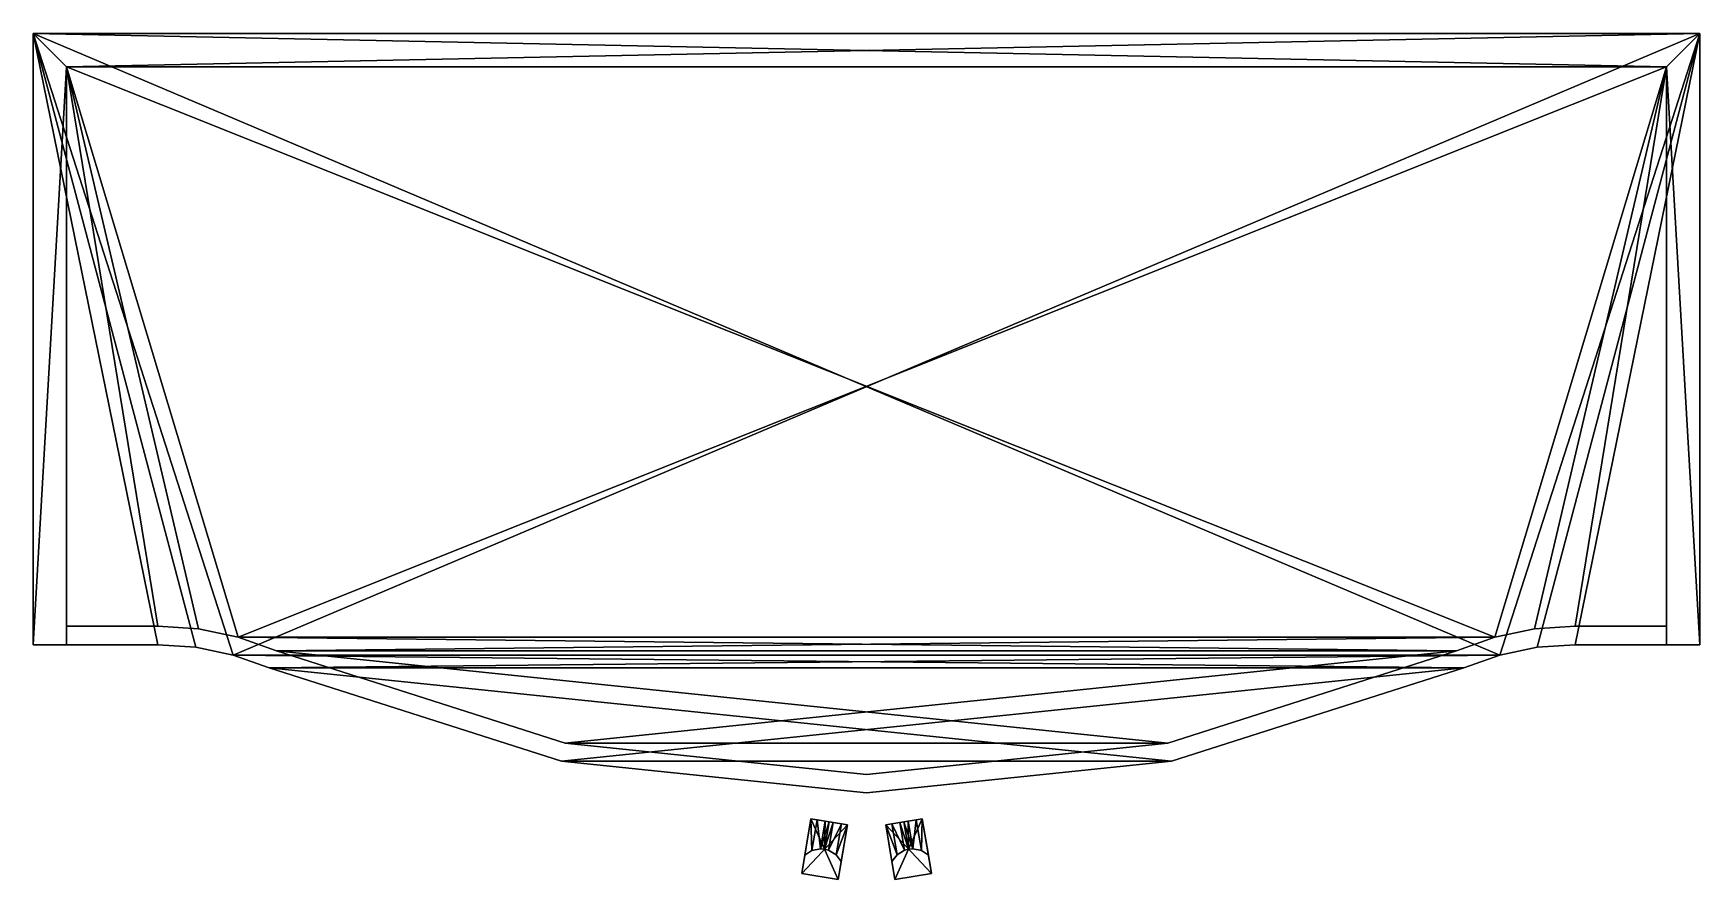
# Model space of a CAD drawing. Extents: x 0 to 90, y -45.7 to 0.
import ezdxf

# ---------------------------------------------------------------- set-up
doc = ezdxf.new("R2010")
doc.units = 0
doc.header["$MEASUREMENT"] = 0
doc.layers.add('CAB_BODY_WALL', color=32, linetype='Continuous')
doc.layers.add('HANDLES_AND_KNOBS', color=254, linetype='Continuous')

# ---------------------------------------------------------------- blocks, each defined once
blk = doc.blocks.new('HANDLES_AND_KNOBS')
at = {"layer": 'HANDLES_AND_KNOBS'}
mesh = blk.add_polyface(dxfattribs=at)
corners = [(-1, 7.5, 2), (-1, 7.5), (-0.667, 7.191, 1.691), (-0.667, 7.191), (-1, 8.5, 3), (1, 8.5, 3), (-1, 8.5), (1, 8.5), (1, 7.5, 2), (0.667, 7.191, 1.691), (1, 7.5), (0.667, 7.191), (-0.226, 7.019, 1.519), (-0.226, 7.019), (0, 7, 1.5), (0, 7), (0.226, 7.019, 1.519), (0.226, 7.019), (1, -7.5, 2), (0.667, -7.191, 1.691), (1, -8.5, 3), (-1, -8.5, 3), (-1, -7.5, 2), (-0.667, -7.191, 1.691), (-0.226, -7.019, 1.519), (0, -7, 1.5), (0.226, -7.019, 1.519), (-0.667, -7.191), (-0.226, -7.019), (0, -7), (0.226, -7.019), (0.667, -7.191), (1, -7.5), (1, -8.5), (-1, -8.5), (-1, -7.5)]
mesh.append_faces([[corners[k] for k in face] for face in [(2, 1, 3), (6, 5, 7), (10, 9, 11), (12, 3, 13), (15, 12, 13), (17, 14, 15), (11, 16, 17), (7, 1, 6), (9, 18, 19), (20, 4, 21), (22, 2, 23), (23, 12, 24), (24, 14, 25), (14, 26, 25), (16, 19, 26), (27, 24, 28), (28, 25, 29), (25, 30, 29), (26, 31, 30), (19, 32, 31), (7, 8, 10), (33, 21, 34), (0, 6, 1), (35, 23, 27)]], dxfattribs={"vtx0": -1})
mesh.append_faces([[corners[k] for k in face] for face in [(11, 3, 10), (33, 18, 20), (20, 8, 5), (5, 8, 7), (4, 22, 21)]], dxfattribs={"vtx0": -1, "vtx1": -1})
mesh.append_faces([[corners[k] for k in face] for face in [(10, 3, 1), (22, 34, 21), (4, 0, 22), (32, 34, 35), (31, 35, 27), (35, 31, 32)]], dxfattribs={"vtx0": -1, "vtx2": -1})
mesh.append_faces([[corners[k] for k in face] for face in [(0, 1, 2), (4, 5, 6), (8, 9, 10), (2, 3, 12), (14, 12, 15), (16, 14, 17), (9, 16, 11), (17, 15, 11), (8, 18, 9), (5, 4, 20), (0, 2, 22), (2, 12, 23), (12, 14, 24), (16, 26, 14), (9, 19, 16), (23, 24, 27), (24, 25, 28), (26, 30, 25), (19, 31, 26), (18, 32, 19), (20, 21, 33), (35, 34, 22), (22, 23, 35), (28, 29, 27), (33, 34, 32)]], dxfattribs={"vtx1": -1})
mesh.append_faces([[corners[k] for k in face] for face in [(15, 13, 11), (13, 3, 11), (7, 10, 1), (18, 8, 20), (4, 6, 0), (29, 30, 27), (30, 31, 27)]], dxfattribs={"vtx1": -1, "vtx2": -1})
mesh.append_faces([[corners[k] for k in face] for face in [(33, 32, 18)]], dxfattribs={"vtx2": -1})

msp = doc.modelspace()

# ---------------------------------------------------------------- block references
at = {"layer": 'HANDLES_AND_KNOBS', "extrusion": (-0.166082, -0.986112, 0)}
msp.add_blockref('HANDLES_AND_KNOBS', (49.457, 11.497, 34.829), dxfattribs=at)
at = {"layer": 'HANDLES_AND_KNOBS', "extrusion": (0.166082, -0.986112, 0), "xscale": -1}
msp.add_blockref('HANDLES_AND_KNOBS', (39.304, 11.497, 49.778), dxfattribs=at)

# ---------------------------------------------------------------- meshes
at = {"layer": 'CAB_BODY_WALL', "color": 32}
mesh = msp.add_polyface(dxfattribs=at)
corners = [(77.267, -34.256), (77.267, -34.256, 1.8), (61.482, -39.296), (61.482, -39.296, 1.8), (45, -41), (45, -41, 1.8), (28.518, -39.296), (28.518, -39.296, 1.8), (12.733, -34.256), (12.733, -34.256, 1.8), (10.794, -33.563), (10.794, -33.563, 1.8), (8.779, -33.141, 1.8), (8.779, -33.141), (6.725, -33), (6.725, -33, 1.8), (0, -33, 1.8), (0, -33), (0, 0, 1.8), (0, 0), (90, 0, 1.8), (90, 0), (90, -33, 1.8), (90, -33), (83.275, -33, 1.8), (83.275, -33), (81.221, -33.141), (81.221, -33.141, 1.8), (79.206, -33.563, 1.8), (79.206, -33.563)]
mesh.append_faces([[corners[k] for k in face] for face in [(14, 16, 17), (17, 18, 19), (19, 20, 21), (21, 22, 23)]], dxfattribs={"vtx0": -1, "color": 32})
mesh.append_faces([[corners[k] for k in face] for face in [(0, 1, 2), (8, 9, 10), (12, 10, 11), (23, 24, 25), (25, 24, 26), (28, 26, 27), (7, 3, 9), (9, 1, 11), (18, 28, 20), (2, 6, 0), (0, 8, 29), (21, 10, 19)]], dxfattribs={"vtx0": -1, "vtx1": -1, "color": 32})
mesh.append_faces([[corners[k] for k in face] for face in [(18, 11, 28), (21, 29, 10)]], dxfattribs={"vtx0": -1, "vtx1": -1, "vtx2": -1, "color": 32})
mesh.append_faces([[corners[k] for k in face] for face in [(2, 1, 3), (4, 3, 5), (6, 5, 7), (8, 7, 9), (10, 9, 11), (12, 13, 10), (12, 14, 13), (26, 24, 27), (28, 29, 26), (28, 0, 29), (11, 1, 28), (18, 12, 11), (18, 15, 12), (20, 27, 24), (29, 8, 10), (21, 26, 29), (21, 25, 26), (19, 13, 14)]], dxfattribs={"vtx0": -1, "vtx2": -1, "color": 32})
mesh.append_faces([[corners[k] for k in face] for face in [(16, 18, 17), (18, 20, 19), (20, 22, 21), (22, 24, 23), (22, 20, 24), (17, 19, 14)]], dxfattribs={"vtx1": -1, "color": 32})
mesh.append_faces([[corners[k] for k in face] for face in [(8, 6, 7), (6, 4, 5), (4, 2, 3), (12, 15, 14), (15, 16, 14), (28, 1, 0), (3, 1, 9), (28, 27, 20), (6, 8, 0), (10, 13, 19)]], dxfattribs={"vtx1": -1, "vtx2": -1, "color": 32})
mesh.append_faces([[corners[k] for k in face] for face in [(7, 5, 3), (18, 16, 15), (2, 4, 6), (21, 23, 25)]], dxfattribs={"vtx2": -1, "color": 32})
mesh = msp.add_polyface(dxfattribs=at)
corners = [(1.8, -1.8, 78.2), (1.8, -33, 78.2), (1.8, -1.8, 1.8), (1.8, -33, 1.8), (0, -33, 78.2), (0, -33, 1.8), (0, 0, 78.2), (0, 0, 1.8), (90, 0, 78.2), (90, 0, 1.8), (90, -33, 78.2), (90, -33, 1.8), (88.2, -33, 78.2), (88.2, -33, 1.8), (88.2, -1.8, 78.2), (88.2, -1.8, 1.8)]
mesh.append_faces([[corners[k] for k in face] for face in [(2, 1, 3), (3, 4, 5), (5, 6, 7), (7, 8, 9), (9, 10, 11), (11, 12, 13), (13, 14, 15), (15, 0, 2)]], dxfattribs={"vtx0": -1, "color": 32})
mesh.append_faces([[corners[k] for k in face] for face in [(4, 0, 6), (8, 14, 10), (2, 9, 15)]], dxfattribs={"vtx0": -1, "vtx1": -1, "color": 32})
mesh.append_faces([[corners[k] for k in face] for face in [(6, 0, 14), (15, 9, 11)]], dxfattribs={"vtx0": -1, "vtx2": -1, "color": 32})
mesh.append_faces([[corners[k] for k in face] for face in [(0, 1, 2), (1, 4, 3), (4, 6, 5), (6, 8, 7), (8, 10, 9), (10, 12, 11), (12, 14, 13), (14, 0, 15), (1, 0, 4), (3, 5, 2), (13, 15, 11)]], dxfattribs={"vtx1": -1, "color": 32})
mesh.append_faces([[corners[k] for k in face] for face in [(8, 6, 14), (5, 7, 2), (7, 9, 2)]], dxfattribs={"vtx1": -1, "vtx2": -1, "color": 32})
mesh.append_faces([[corners[k] for k in face] for face in [(14, 12, 10)]], dxfattribs={"vtx2": -1, "color": 32})
mesh = msp.add_polyface(dxfattribs=at)
corners = [(77.267, -34.256, 78.2), (77.267, -34.256, 80), (61.482, -39.296, 78.2), (61.482, -39.296, 80), (45, -41, 78.2), (45, -41, 80), (28.518, -39.296, 78.2), (28.518, -39.296, 80), (12.733, -34.256, 78.2), (12.733, -34.256, 80), (10.794, -33.563, 78.2), (10.794, -33.563, 80), (8.779, -33.141, 80), (8.779, -33.141, 78.2), (6.725, -33, 78.2), (6.725, -33, 80), (0, -33, 80), (0, -33, 78.2), (0, 0, 80), (0, 0, 78.2), (90, 0, 80), (90, 0, 78.2), (90, -33, 80), (90, -33, 78.2), (83.275, -33, 80), (83.275, -33, 78.2), (81.221, -33.141, 78.2), (81.221, -33.141, 80), (79.206, -33.563, 80), (79.206, -33.563, 78.2)]
mesh.append_faces([[corners[k] for k in face] for face in [(14, 16, 17), (17, 18, 19), (19, 20, 21), (21, 22, 23)]], dxfattribs={"vtx0": -1, "color": 32})
mesh.append_faces([[corners[k] for k in face] for face in [(0, 1, 2), (8, 9, 10), (12, 10, 11), (23, 24, 25), (25, 24, 26), (28, 26, 27), (7, 3, 9), (9, 1, 11), (18, 28, 20), (2, 6, 0), (0, 8, 29), (21, 10, 19)]], dxfattribs={"vtx0": -1, "vtx1": -1, "color": 32})
mesh.append_faces([[corners[k] for k in face] for face in [(18, 11, 28), (21, 29, 10)]], dxfattribs={"vtx0": -1, "vtx1": -1, "vtx2": -1, "color": 32})
mesh.append_faces([[corners[k] for k in face] for face in [(2, 1, 3), (4, 3, 5), (6, 5, 7), (8, 7, 9), (10, 9, 11), (12, 13, 10), (12, 14, 13), (26, 24, 27), (28, 29, 26), (28, 0, 29), (11, 1, 28), (18, 12, 11), (18, 15, 12), (20, 27, 24), (29, 8, 10), (21, 26, 29), (21, 25, 26), (19, 13, 14)]], dxfattribs={"vtx0": -1, "vtx2": -1, "color": 32})
mesh.append_faces([[corners[k] for k in face] for face in [(16, 18, 17), (18, 20, 19), (20, 22, 21), (22, 24, 23), (22, 20, 24), (17, 19, 14)]], dxfattribs={"vtx1": -1, "color": 32})
mesh.append_faces([[corners[k] for k in face] for face in [(8, 6, 7), (6, 4, 5), (4, 2, 3), (12, 15, 14), (15, 16, 14), (28, 1, 0), (3, 1, 9), (28, 27, 20), (6, 8, 0), (10, 13, 19)]], dxfattribs={"vtx1": -1, "vtx2": -1, "color": 32})
mesh.append_faces([[corners[k] for k in face] for face in [(7, 5, 3), (18, 16, 15), (2, 4, 6), (21, 23, 25)]], dxfattribs={"vtx2": -1, "color": 32})
mesh = msp.add_polyface(dxfattribs=at)
corners = [(1.8, -32, 40.9), (1.8, -1.8, 40.9), (1.8, -32, 39.1), (1.8, -1.8, 39.1), (88.2, -1.8, 40.9), (88.2, -1.8, 39.1), (88.2, -32, 40.9), (88.2, -32, 39.1), (83.275, -32, 40.9), (83.275, -32, 39.1), (81.084, -32.151, 39.1), (81.084, -32.151, 40.9), (78.935, -32.6, 40.9), (78.935, -32.6, 39.1), (76.867, -33.339, 39.1), (76.867, -33.339, 40.9), (61.278, -38.317, 39.1), (61.278, -38.317, 40.9), (45, -40, 39.1), (45, -40, 40.9), (28.722, -38.317, 39.1), (28.722, -38.317, 40.9), (13.133, -33.339, 39.1), (13.133, -33.339, 40.9), (11.065, -32.6, 39.1), (11.065, -32.6, 40.9), (8.916, -32.151, 40.9), (8.916, -32.151, 39.1), (6.725, -32, 39.1), (6.725, -32, 40.9)]
mesh.append_faces([[corners[k] for k in face] for face in [(2, 1, 3), (3, 4, 5), (5, 6, 7), (28, 0, 2)]], dxfattribs={"vtx0": -1, "color": 32})
mesh.append_faces([[corners[k] for k in face] for face in [(7, 8, 9), (9, 8, 10), (12, 10, 11), (14, 15, 16), (22, 23, 24), (26, 24, 25), (25, 1, 26), (15, 23, 17), (1, 12, 4), (8, 4, 11), (28, 3, 27), (27, 3, 24), (13, 5, 10), (22, 14, 20)]], dxfattribs={"vtx0": -1, "vtx1": -1, "color": 32})
mesh.append_faces([[corners[k] for k in face] for face in [(25, 12, 1), (13, 24, 5)]], dxfattribs={"vtx0": -1, "vtx1": -1, "vtx2": -1, "color": 32})
mesh.append_faces([[corners[k] for k in face] for face in [(10, 8, 11), (12, 13, 10), (12, 14, 13), (16, 15, 17), (18, 17, 19), (20, 19, 21), (22, 21, 23), (24, 23, 25), (26, 27, 24), (26, 28, 27), (1, 29, 26), (25, 15, 12), (17, 23, 21), (4, 12, 11), (24, 3, 5), (13, 22, 24), (20, 14, 16), (5, 9, 10)]], dxfattribs={"vtx0": -1, "vtx2": -1, "color": 32})
mesh.append_faces([[corners[k] for k in face] for face in [(0, 1, 2), (1, 4, 3), (4, 6, 5), (6, 8, 7), (0, 29, 1), (19, 17, 21), (2, 3, 28), (18, 20, 16), (7, 9, 5)]], dxfattribs={"vtx1": -1, "color": 32})
mesh.append_faces([[corners[k] for k in face] for face in [(12, 15, 14), (22, 20, 21), (20, 18, 19), (18, 16, 17), (26, 29, 28), (29, 0, 28), (25, 23, 15), (13, 14, 22)]], dxfattribs={"vtx1": -1, "vtx2": -1, "color": 32})
mesh.append_faces([[corners[k] for k in face] for face in [(8, 6, 4)]], dxfattribs={"vtx2": -1, "color": 32})

doc.saveas('drawing.dxf')
